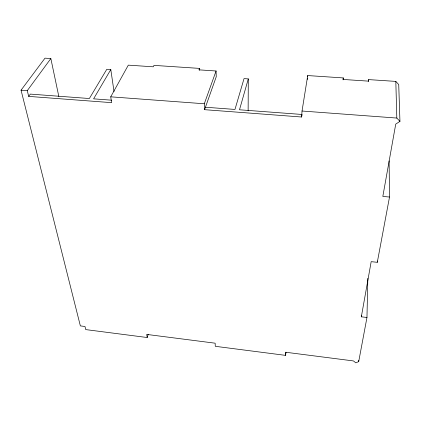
<?xml version="1.0" encoding="UTF-8"?>
<svg xmlns="http://www.w3.org/2000/svg" width="421" height="421" viewBox="0 0 421 421"><rect width="100%" height="100%" fill="white"/><g stroke="black" fill="none" stroke-linecap="round" stroke-linejoin="round"><path stroke-width="0.63" d="M248.132 110.818L248.295 78.895L244.038 78.606L234.971 109.439L205.437 107.229M58.835 96.52L50.846 58.551L45 58.161L21.05 90.173L80.364 325.901L84.995 326.496L85.752 329.596L147.182 337.521L146.713 334.416L215.147 343.194L215.289 346.309L285.564 355.371L285.775 352.256L353.461 360.939L355.792 362.839L358.703 361.613L366.965 317.481L361.334 316.818L371.18 261.662L377.295 262.309L377.305 261.004M366.965 317.481L367.838 278.292M361.334 316.818L361.371 315.697M377.295 262.309L389.514 197.033L382.826 196.423L395.735 124.121L399.95 121.374L398.724 84.574L395.814 81.4L368.601 79.601L368.554 81.142L343.141 79.453L343.268 77.922L307.714 75.564L302.036 111.023L301.631 117.012L204.569 109.681L204.301 103.771L216.073 70.991L198.922 69.849L199.496 68.397L153.986 65.381L153.27 66.807L128.316 65.144L110.728 96.825L111.612 102.656L28.686 96.388L27.276 90.636L50.846 58.551M358.703 361.613L358.745 360.313M307.441 79.432L307.53 78.143M307.619 76.854L307.714 75.564M343.052 79.864L343.268 77.922M285.564 355.371L285.98 352.161M368.328 81.548L368.601 79.601M301.631 117.012L302.036 114.47L239.496 109.781L248.295 78.895M147.182 337.521L148.181 334.427M204.569 109.681L216.252 76.717L216.073 70.991M28.686 96.388L30.344 94.099L89.357 98.525L106.802 69.286L110.797 69.56L93.594 98.84L111.618 100.193M21.05 90.173L27.276 90.636M110.728 96.825L204.301 103.771M302.036 111.023L396.819 118.059L399.95 121.374M110.797 69.56L114.023 91.536M199.496 68.397L199.591 70.296M395.814 81.4L396.819 118.059M389.109 160.906L389.514 197.033"/></g></svg>
